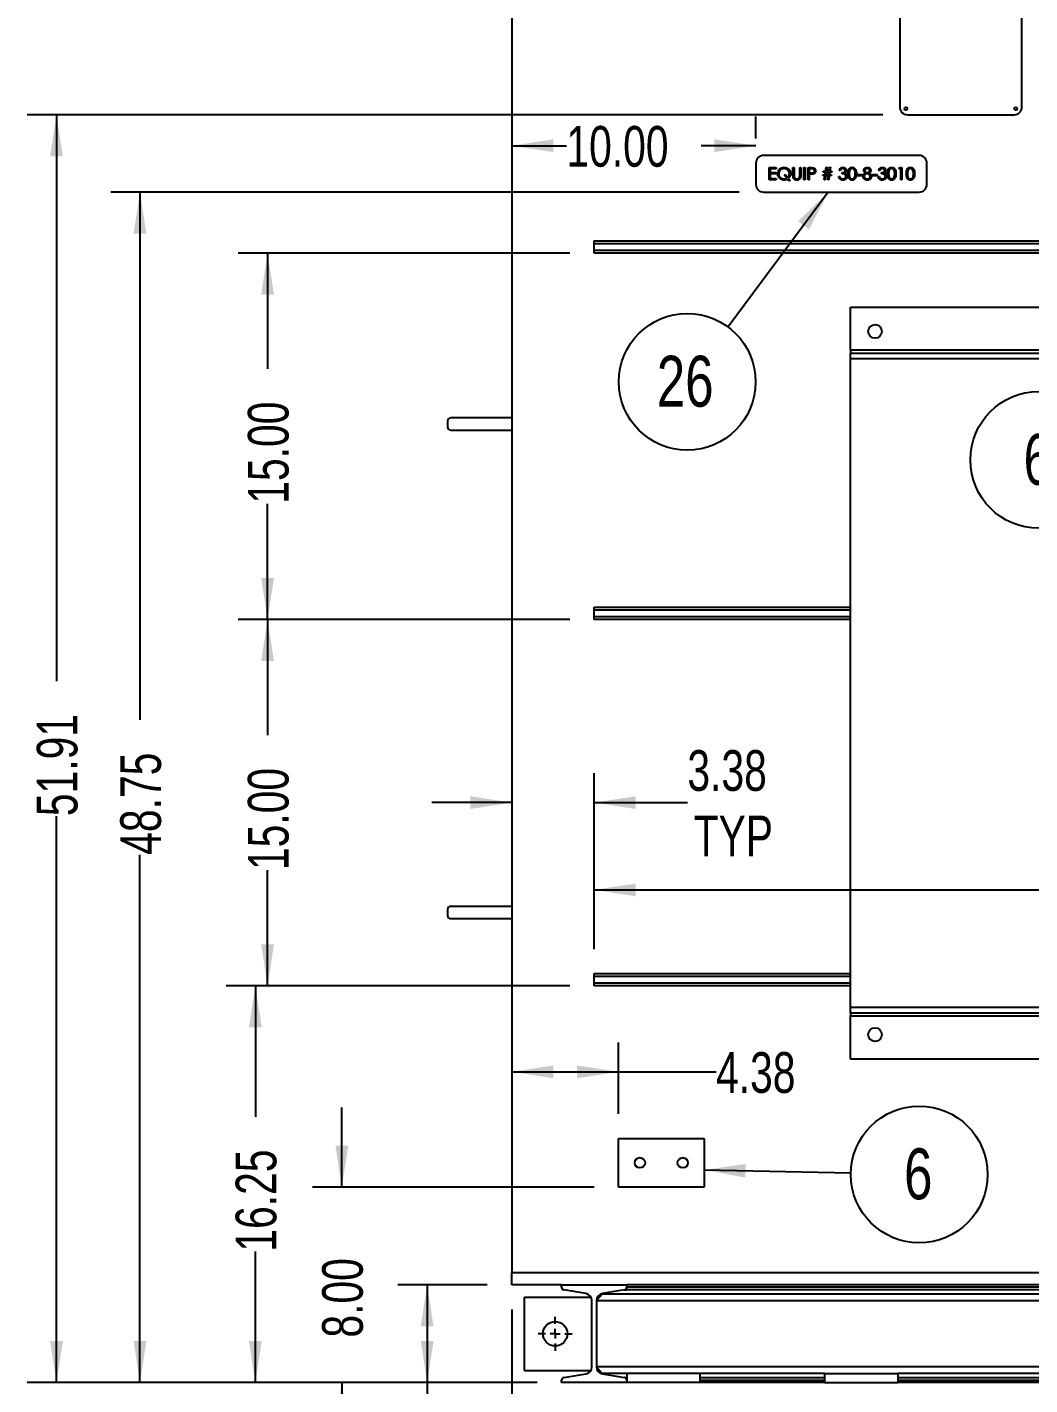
# Model space of a CAD drawing. Header units: inches. Extents: x 1 to 529, y 1 to 374.
# Drawn here: x 120.7 to 186.4, y 71.1 to 160 of the extents above; entities that cross this region are included whole.
import ezdxf

# ---------------------------------------------------------------- set-up
doc = ezdxf.new("R2010")
doc.units = ezdxf.units.IN
doc.header["$LTSCALE"] = 32
doc.header["$MEASUREMENT"] = 0
doc.layers.add('FORMAT', color=7, linetype='Continuous')
doc.styles.add('SLDTEXTSTYLE0', font='TXT', dxfattribs={"width": 0.75})
doc.dimstyles.new('SLDDIMSTYLE0', dxfattribs={"dimtxt": 2.71875, "dimasz": 2.71875, "dimexe": 0, "dimexo": 0.0625, "dimgap": 0.679688, "dimtad": 0, "dimlfac": 0.625, "dimrnd": 1e-09, "dimzin": 4, "dimdsep": 46, "dimtxsty": 'SLDTEXTSTYLE0', "dimsah": 1, "dimcen": 0.09, "dimadec": 0, "dimazin": 1, "dimtfac": 1, "dimtofl": 0, "dimtmove": 0, "dimatfit": 3, "dimfxl": 0, "dimfrac": 2, "dimtolj": 1, "dimtzin": 12, "dimarcsym": 0})
doc.dimstyles.new('SLDDIMSTYLE1', dxfattribs={"dimtxt": 2.71875, "dimasz": 2.71875, "dimexe": 0, "dimexo": 0.0625, "dimgap": 0.679688, "dimtad": 0, "dimlfac": 0.625, "dimrnd": 1e-09, "dimzin": 12, "dimdsep": 46, "dimtxsty": 'SLDTEXTSTYLE0', "dimsah": 1, "dimcen": 0.09, "dimadec": 0, "dimazin": 3, "dimtfac": 1, "dimtofl": 0, "dimtmove": 0, "dimatfit": 3, "dimfxl": 0, "dimfrac": 2, "dimtolj": 1, "dimtzin": 12, "dimarcsym": 0})
doc.dimstyles.new('SLDDIMSTYLE2', dxfattribs={"dimtxt": 2.71875, "dimasz": 2.71875, "dimexe": 0, "dimexo": 0.0625, "dimgap": 0.679688, "dimtad": 0, "dimlfac": 0.625, "dimrnd": 1e-09, "dimzin": 4, "dimdsep": 46, "dimtxsty": 'SLDTEXTSTYLE0', "dimsah": 1, "dimcen": 0.09, "dimadec": 0, "dimazin": 1, "dimtfac": 1, "dimtmove": 0, "dimatfit": 0, "dimfxl": 0, "dimfrac": 2, "dimtolj": 1, "dimtzin": 12, "dimarcsym": 0})
doc.dimstyles.new('SLDDIMSTYLE3', dxfattribs={"dimtxt": 2.71875, "dimasz": 2.71875, "dimexe": 0, "dimexo": 0.0625, "dimgap": 0.679688, "dimtad": 0, "dimlfac": 0.625, "dimrnd": 1e-09, "dimzin": 12, "dimdsep": 46, "dimtxsty": 'SLDTEXTSTYLE0', "dimsah": 1, "dimcen": 0.09, "dimadec": 0, "dimazin": 3, "dimtfac": 1, "dimtmove": 0, "dimatfit": 0, "dimfxl": 0, "dimfrac": 2, "dimtolj": 1, "dimtzin": 12, "dimarcsym": 0})
doc.dimstyles.new('SLDDIMSTYLE5', dxfattribs={"dimtxt": 0.18, "dimasz": 2.71875, "dimexe": 0, "dimexo": 0.0625, "dimgap": 0, "dimtad": 0, "dimtih": 1, "dimtoh": 1, "dimdec": 0, "dimrnd": 1e-09, "dimzin": 0, "dimdsep": 46, "dimtxsty": 'Standard', "dimsah": 1, "dimcen": 0.09, "dimadec": 0, "dimazin": 0, "dimtfac": 2.71875, "dimtdec": 0, "dimtofl": 0, "dimtmove": 0, "dimatfit": 3, "dimfxl": 0, "dimfrac": 2, "dimtolj": 1, "dimtzin": 0, "dimarcsym": 0})

# ---------------------------------------------------------------- blocks, each defined once
blk = doc.blocks.new('Drawing View39')
at = {"color": 7, "linetype": 'Continuous', "lineweight": 25}
for p, q in [((-28.5, -2.215), (-28.5, -106.215)), ((-3.078, -16.454), (-3.078, -29.854)), ((4.922, -29.854), (4.922, -16.454)), ((-2.578, -30.354), (4.422, -30.354)), ((-12.5, -33.515), (-12.5, -34.915)), ((-1.8, -33.015), (-12, -33.015)), ((-7.938, -34.051), (-7.9, -33.795)), ((-7.9, -33.795), (-7.838, -33.795)), ((-7.838, -33.795), (-7.877, -34.051)), ((-7.713, -34.051), (-7.674, -33.795)), ((-7.674, -33.795), (-7.613, -33.795)), ((-7.613, -33.795), (-7.651, -34.051)), ((-1.3, -34.915), (-1.3, -33.515)), ((-11.633, -34.615), (-11.633, -33.815)), ((-11.633, -33.815), (-11.182, -33.815)), ((-11.182, -34.615), (-11.633, -34.615)), ((-11.182, -33.897), (-11.562, -33.897)), ((-11.562, -33.897), (-11.562, -34.143)), ((-11.562, -34.143), (-11.182, -34.143)), ((-11.562, -34.225), (-11.562, -34.533)), ((-11.182, -34.225), (-11.562, -34.225)), ((-11.562, -34.533), (-11.182, -34.533)), ((-11.182, -33.815), (-11.182, -33.897)), ((-11.182, -34.143), (-11.182, -34.225)), ((-11.182, -34.533), (-11.182, -34.615)), ((-10.656, -34.287), (-10.567, -34.287)), ((-10.476, -34.508), (-10.656, -34.287)), ((-10.567, -34.287), (-10.42, -34.467)), ((-10.338, -34.677), (-10.427, -34.568)), ((-10.372, -34.526), (-10.249, -34.677)), ((-10.249, -34.677), (-10.338, -34.677)), ((-10.074, -33.815), (-10.003, -33.815)), ((-10.074, -34.298), (-10.074, -33.815)), ((-10.003, -33.815), (-10.003, -34.295)), ((-9.633, -34.295), (-9.633, -33.815)), ((-9.633, -33.815), (-9.562, -33.815)), ((-9.562, -33.815), (-9.562, -34.298)), ((-9.356, -33.815), (-9.285, -33.815)), ((-9.356, -34.615), (-9.356, -33.815)), ((-9.285, -34.615), (-9.356, -34.615)), ((-9.285, -33.815), (-9.285, -34.615)), ((-9.079, -34.615), (-9.079, -33.815)), ((-9.079, -33.815), (-8.923, -33.815)), ((-9.008, -34.615), (-9.079, -34.615)), ((-8.861, -33.897), (-9.008, -33.897)), ((-9.008, -33.897), (-9.008, -34.164)), ((-9.008, -34.164), (-8.868, -34.166)), ((-8.95, -34.246), (-9.008, -34.246)), ((-9.008, -34.246), (-9.008, -34.615)), ((-8.115, -34.287), (-7.974, -34.287)), ((-8.115, -34.338), (-8.115, -34.287)), ((-7.982, -34.338), (-8.115, -34.338)), ((-8.095, -34.051), (-7.938, -34.051)), ((-8.095, -34.102), (-8.095, -34.051)), ((-7.946, -34.102), (-8.095, -34.102)), ((-8.023, -34.615), (-7.982, -34.338)), ((-7.961, -34.615), (-8.023, -34.615)), ((-7.974, -34.287), (-7.946, -34.102)), ((-7.92, -34.338), (-7.961, -34.615)), ((-7.756, -34.338), (-7.92, -34.338)), ((-7.884, -34.102), (-7.912, -34.287)), ((-7.912, -34.287), (-7.748, -34.287)), ((-7.721, -34.102), (-7.884, -34.102)), ((-7.877, -34.051), (-7.713, -34.051)), ((-7.797, -34.615), (-7.756, -34.338)), ((-7.735, -34.615), (-7.797, -34.615)), ((-7.748, -34.287), (-7.721, -34.102)), ((-7.694, -34.338), (-7.735, -34.615)), ((-7.541, -34.338), (-7.694, -34.338)), ((-7.659, -34.102), (-7.686, -34.287)), ((-7.686, -34.287), (-7.541, -34.287)), ((-7.521, -34.102), (-7.659, -34.102)), ((-7.651, -34.051), (-7.521, -34.051)), ((-7.541, -34.287), (-7.541, -34.338)), ((-7.521, -34.051), (-7.521, -34.102)), ((-7.079, -34.4), (-7.008, -34.4)), ((-6.977, -34), (-7.049, -34)), ((-6.854, -34.215), (-6.854, -34.133)), ((-5.849, -34.349), (-5.849, -34.266)), ((-5.849, -34.266), (-5.541, -34.266)), ((-5.541, -34.349), (-5.849, -34.349)), ((-5.541, -34.266), (-5.541, -34.349)), ((-4.864, -34.266), (-4.556, -34.266)), ((-4.864, -34.349), (-4.864, -34.266)), ((-4.556, -34.349), (-4.864, -34.349)), ((-4.556, -34.266), (-4.556, -34.349)), ((-4.495, -34.4), (-4.423, -34.4)), ((-4.392, -34), (-4.464, -34)), ((-4.269, -34.215), (-4.269, -34.133)), ((-3.141, -33.897), (-3.094, -33.815)), ((-3.018, -33.897), (-3.141, -33.897)), ((-3.094, -33.815), (-2.946, -33.815)), ((-3.018, -34.615), (-3.018, -33.897)), ((-2.946, -34.615), (-3.018, -34.615)), ((-2.946, -33.815), (-2.946, -34.615)), ((-12, -35.415), (-1.8, -35.415)), ((-23.1, -38.815), (-23.1, -38.615)), ((-23.1, -38.615), (48.9, -38.615)), ((-23.1, -39.215), (-23.1, -38.815)), ((48.9, -38.815), (-23.1, -38.815)), ((-23.1, -39.415), (-23.1, -39.215)), ((-23.1, -39.215), (48.9, -39.215)), ((48.9, -39.415), (-23.1, -39.415)), ((-6.3, -45.783), (-6.3, -42.95)), ((-6.3, -42.95), (32.1, -42.95)), ((32.1, -45.783), (-6.3, -45.783)), ((-6.3, -45.783), (-6.3, -45.983)), ((32.1, -45.983), (-6.3, -45.983)), ((-6.3, -46.35), (-6.3, -45.983)), ((32.1, -46.35), (-6.3, -46.35)), ((-6.3, -88.815), (-6.3, -46.35)), ((-32.7, -50.415), (-32.7, -50.815)), ((-28.5, -50.215), (-32.5, -50.215)), ((-32.5, -51.015), (-28.5, -51.015)), ((-23.1, -62.815), (-23.1, -62.615)), ((-23.1, -62.615), (-6.3, -62.615)), ((-23.1, -63.215), (-23.1, -62.815)), ((-6.3, -62.815), (-23.1, -62.815)), ((-23.1, -63.415), (-23.1, -63.215)), ((-23.1, -63.215), (-6.3, -63.215)), ((-6.3, -63.415), (-23.1, -63.415)), ((-32.7, -82.415), (-32.7, -82.815)), ((-28.5, -82.215), (-32.5, -82.215)), ((-32.5, -83.015), (-28.5, -83.015)), ((-23.1, -86.815), (-23.1, -86.615)), ((-23.1, -86.615), (-6.3, -86.615)), ((-23.1, -87.215), (-23.1, -86.815)), ((-6.3, -86.815), (-23.1, -86.815)), ((-23.1, -87.415), (-23.1, -87.215)), ((-23.1, -87.215), (-6.3, -87.215)), ((-6.3, -87.415), (-23.1, -87.415)), ((-6.3, -88.815), (32.1, -88.815)), ((-6.3, -89.183), (-6.3, -88.815)), ((-6.3, -89.183), (32.1, -89.183)), ((-6.3, -89.183), (-6.3, -89.383)), ((-6.3, -89.383), (32.1, -89.383)), ((-6.3, -92.215), (-6.3, -89.383)), ((32.1, -92.215), (-6.3, -92.215)), ((-21.5, -97.415), (-15.9, -97.415)), ((-21.5, -100.615), (-21.5, -97.415)), ((-15.9, -97.415), (-15.9, -100.615)), ((-15.9, -100.615), (-21.5, -100.615)), ((-28.5, -107.015), (-28.5, -106.215)), ((54.3, -106.215), (-28.5, -106.215)), ((-25.23, -107.015), (-28.5, -107.015)), ((-25.23, -107.17), (-25.23, -107.015)), ((-25.23, -107.015), (-20.97, -107.015)), ((-23.642, -107.584), (-25.083, -107.344)), ((-22.582, -107.613), (-22.946, -108.042)), ((-22.558, -107.584), (-22.582, -107.613)), ((48.382, -107.613), (-22.582, -107.613)), ((-21.117, -107.344), (-22.558, -107.584)), ((-21.117, -107.344), (-21.013, -107.327)), ((-21.013, -107.327), (-20.97, -107.319)), ((46.813, -107.327), (-21.013, -107.327)), ((-20.97, -107.015), (-20.97, -107.17)), ((46.77, -107.015), (-20.97, -107.015)), ((46.77, -107.153), (-20.97, -107.153)), ((-20.97, -107.319), (-20.97, -107.17)), ((-27.654, -112.615), (-27.654, -107.815)), ((-27.654, -107.815), (-23.313, -107.815)), ((-23.254, -112.389), (-23.254, -108.042)), ((-22.946, -108.042), (-22.946, -112.389)), ((48.746, -108.055), (-22.946, -108.055)), ((-27.654, -112.615), (-23.313, -112.615)), ((-25.083, -113.087), (-23.642, -112.846)), ((48.746, -112.375), (-22.946, -112.375)), ((-22.946, -112.389), (-22.582, -112.817)), ((-22.582, -112.817), (-22.558, -112.846)), ((-20.97, -112.817), (-22.582, -112.817)), ((-22.558, -112.846), (-21.117, -113.087)), ((-16.17, -112.815), (-20.97, -112.815)), ((-20.97, -112.815), (-20.97, -113.415)), ((-16.17, -112.815), (-16.17, -113.415)), ((-8.01, -112.817), (-16.17, -112.817)), ((-8.01, -112.815), (-3.21, -112.815)), ((-8.01, -112.815), (-8.01, -113.415)), ((-3.21, -112.815), (-3.21, -113.415)), ((10.5, -112.817), (-3.21, -112.817)), ((-25.23, -113.415), (-25.23, -113.26)), ((-20.97, -113.415), (-25.23, -113.415)), ((-21.013, -113.104), (-21.117, -113.087)), ((-20.97, -113.111), (-21.013, -113.104)), ((-20.97, -113.104), (-21.013, -113.104)), ((-20.97, -113.26), (-20.97, -113.415)), ((-16.17, -113.415), (-20.97, -113.415)), ((-8.01, -113.104), (-16.17, -113.104)), ((-8.01, -113.277), (-16.17, -113.277)), ((-8.01, -113.415), (-16.17, -113.415)), ((-8.01, -113.415), (-3.21, -113.415)), ((10.5, -113.104), (-3.21, -113.104)), ((10.5, -113.277), (-3.21, -113.277)), ((10.5, -113.415), (-3.21, -113.415))]:
    blk.add_line(p, q, dxfattribs=at)
for centre, radius in [((-2.678, -29.954), 0.1), ((4.522, -29.954), 0.1), ((-4.7, -44.55), 0.448), ((-4.7, -90.615), 0.448), ((-20.1, -99.015), 0.338), ((-17.3, -99.015), 0.338), ((-25.654, -110.215), 0.8)]:
    blk.add_circle(centre, radius, dxfattribs=at)
for centre, radius, start, end in [((-2.578, -29.854), 0.5, 180, 270), ((4.422, -29.854), 0.5, 270, 0), ((-12, -33.515), 0.5, 90, 180), ((-1.8, -33.515), 0.5, 0, 90), ((-12, -34.915), 0.5, 180, 270), ((-1.8, -34.915), 0.5, 270, 0), ((-32.5, -50.415), 0.2, 90, 180), ((-32.5, -50.815), 0.2, 180, 270), ((-32.5, -82.415), 0.2, 90, 180), ((-32.5, -82.815), 0.2, 180, 270), ((-25.054, -107.17), 0.176, 180, 260.537), ((-23.718, -108.042), 0.464, 0, 80.537), ((-22.482, -108.042), 0.464, 99.463, 180), ((-21.146, -107.17), 0.176, 279.463, 0), ((-23.718, -112.389), 0.464, 279.463, 0), ((-22.482, -112.389), 0.464, 180, 260.537), ((-25.054, -113.26), 0.176, 99.463, 180), ((-21.146, -113.26), 0.176, 0, 80.537)]:
    blk.add_arc(centre, radius, start, end, dxfattribs=at)
for points, knots in [([(-11.079, -34.219), (-11.072, -34.157), (-11.057, -34.033), (-10.946, -33.891), (-10.806, -33.808), (-10.709, -33.799), (-10.66, -33.795)], [0, 0, 0, 0, 0.279683, 0.559262, 0.779599, 1, 1, 1, 1]), ([(-10.66, -33.795), (-10.618, -33.798), (-10.536, -33.803), (-10.421, -33.858), (-10.324, -33.947), (-10.25, -34.07), (-10.242, -34.167), (-10.238, -34.216)], [0, 0, 0, 0, 0.186862, 0.37353, 0.560381, 0.780078, 1, 1, 1, 1]), ([(-7.049, -34), (-7.04, -33.969), (-7.021, -33.908), (-6.96, -33.84), (-6.886, -33.801), (-6.836, -33.797), (-6.811, -33.795)], [0, 0, 0, 0, 0.280288, 0.55968, 0.779747, 1, 1, 1, 1]), ([(-6.811, -33.795), (-6.778, -33.798), (-6.713, -33.805), (-6.636, -33.857), (-6.587, -33.926), (-6.58, -33.977), (-6.577, -34.003)], [0, 0, 0, 0, 0.280085, 0.559868, 0.780099, 1, 1, 1, 1]), ([(-6.464, -34.216), (-6.463, -34.169), (-6.461, -34.076), (-6.432, -33.96), (-6.383, -33.88), (-6.331, -33.833), (-6.267, -33.8), (-6.22, -33.797), (-6.197, -33.795)], [0, 0, 0, 0, 0.2505259, 0.5001642, 0.6252727, 0.7501982, 0.8751106, 1, 1, 1, 1]), ([(-6.197, -33.795), (-6.173, -33.797), (-6.126, -33.8), (-6.04, -33.842), (-5.963, -33.937), (-5.924, -34.074), (-5.922, -34.168), (-5.921, -34.216)], [0, 0, 0, 0, 0.125169, 0.250336, 0.498865, 0.749016, 1, 1, 1, 1]), ([(-5.438, -34), (-5.433, -33.968), (-5.421, -33.904), (-5.355, -33.837), (-5.28, -33.801), (-5.229, -33.797), (-5.204, -33.795)], [0, 0, 0, 0, 0.278806, 0.558457, 0.77916, 1, 1, 1, 1]), ([(-5.204, -33.795), (-5.172, -33.798), (-5.108, -33.805), (-5.034, -33.858), (-4.986, -33.927), (-4.98, -33.977), (-4.977, -34.002)], [0, 0, 0, 0, 0.2799289, 0.5596229, 0.7799456, 1, 1, 1, 1]), ([(-4.464, -34), (-4.455, -33.969), (-4.436, -33.908), (-4.375, -33.84), (-4.301, -33.801), (-4.251, -33.797), (-4.226, -33.795)], [0, 0, 0, 0, 0.280288, 0.55968, 0.779747, 1, 1, 1, 1]), ([(-4.226, -33.795), (-4.194, -33.798), (-4.129, -33.805), (-4.051, -33.857), (-4.002, -33.926), (-3.996, -33.977), (-3.992, -34.003)], [0, 0, 0, 0, 0.280085, 0.559868, 0.780099, 1, 1, 1, 1]), ([(-3.879, -34.216), (-3.878, -34.169), (-3.876, -34.076), (-3.848, -33.96), (-3.798, -33.88), (-3.746, -33.833), (-3.682, -33.8), (-3.635, -33.797), (-3.612, -33.795)], [0, 0, 0, 0, 0.2505259, 0.5001642, 0.6252727, 0.7501982, 0.8751106, 1, 1, 1, 1]), ([(-3.612, -33.795), (-3.588, -33.797), (-3.541, -33.8), (-3.455, -33.842), (-3.379, -33.937), (-3.34, -34.074), (-3.337, -34.168), (-3.336, -34.216)], [0, 0, 0, 0, 0.125169, 0.250336, 0.498865, 0.749016, 1, 1, 1, 1]), ([(-2.649, -34.216), (-2.648, -34.169), (-2.646, -34.076), (-2.617, -33.96), (-2.567, -33.88), (-2.515, -33.833), (-2.451, -33.8), (-2.405, -33.797), (-2.381, -33.795)], [0, 0, 0, 0, 0.250526, 0.500164, 0.625273, 0.750198, 0.875111, 1, 1, 1, 1]), ([(-2.381, -33.795), (-2.358, -33.797), (-2.311, -33.8), (-2.225, -33.842), (-2.148, -33.937), (-2.109, -34.074), (-2.106, -34.168), (-2.105, -34.216)], [0, 0, 0, 0, 0.125169, 0.250336, 0.498865, 0.749016, 1, 1, 1, 1]), ([(-10.657, -34.636), (-10.698, -34.633), (-10.78, -34.627), (-10.894, -34.573), (-10.992, -34.485), (-11.067, -34.365), (-11.075, -34.267), (-11.079, -34.219)], [0, 0, 0, 0, 0.186881, 0.373574, 0.560438, 0.780167, 1, 1, 1, 1]), ([(-10.659, -33.877), (-10.71, -33.883), (-10.811, -33.896), (-10.928, -33.985), (-10.997, -34.099), (-11.004, -34.178), (-11.008, -34.218)], [0, 0, 0, 0, 0.2797064, 0.5593525, 0.7796375, 1, 1, 1, 1]), ([(-11.008, -34.218), (-11.001, -34.269), (-10.989, -34.371), (-10.889, -34.48), (-10.774, -34.544), (-10.694, -34.55), (-10.654, -34.554)], [0, 0, 0, 0, 0.279311, 0.558981, 0.779421, 1, 1, 1, 1]), ([(-10.31, -34.214), (-10.316, -34.163), (-10.329, -34.062), (-10.426, -33.952), (-10.541, -33.888), (-10.62, -33.881), (-10.659, -33.877)], [0, 0, 0, 0, 0.279456, 0.558872, 0.779514, 1, 1, 1, 1]), ([(-10.427, -34.568), (-10.467, -34.59), (-10.54, -34.628), (-10.621, -34.633), (-10.657, -34.636)], [0, 0, 0, 0, 0.559661, 1, 1, 1, 1]), ([(-10.654, -34.554), (-10.619, -34.552), (-10.557, -34.548), (-10.501, -34.52), (-10.476, -34.508)], [0, 0, 0, 0, 0.559843, 1, 1, 1, 1]), ([(-10.42, -34.467), (-10.385, -34.426), (-10.322, -34.352), (-10.314, -34.256), (-10.31, -34.214)], [0, 0, 0, 0, 0.559301, 1, 1, 1, 1]), ([(-10.238, -34.216), (-10.24, -34.249), (-10.244, -34.313), (-10.282, -34.425), (-10.338, -34.488), (-10.372, -34.526)], [0, 0, 0, 0, 0.28046, 0.56072, 1, 1, 1, 1]), ([(-10.06, -34.467), (-10.065, -34.436), (-10.074, -34.38), (-10.074, -34.323), (-10.074, -34.298)], [0, 0, 0, 0, 0.559499, 1, 1, 1, 1]), ([(-9.81, -34.636), (-9.84, -34.634), (-9.901, -34.63), (-9.978, -34.59), (-10.034, -34.534), (-10.051, -34.489), (-10.06, -34.467)], [0, 0, 0, 0, 0.280221, 0.559914, 0.779952, 1, 1, 1, 1]), ([(-10.003, -34.295), (-10.003, -34.314), (-10.003, -34.35), (-10, -34.385), (-9.999, -34.401)], [0, 0, 0, 0, 0.560124, 1, 1, 1, 1]), ([(-9.999, -34.401), (-9.994, -34.425), (-9.984, -34.474), (-9.916, -34.537), (-9.853, -34.547), (-9.814, -34.554)], [0, 0, 0, 0, 0.281057, 0.560821, 1, 1, 1, 1]), ([(-9.814, -34.554), (-9.792, -34.551), (-9.748, -34.547), (-9.695, -34.513), (-9.658, -34.468), (-9.647, -34.435), (-9.642, -34.419)], [0, 0, 0, 0, 0.2797867, 0.5593768, 0.7795688, 1, 1, 1, 1]), ([(-9.562, -34.298), (-9.562, -34.328), (-9.564, -34.387), (-9.578, -34.476), (-9.624, -34.559), (-9.705, -34.625), (-9.775, -34.632), (-9.81, -34.636)], [0, 0, 0, 0, 0.187503, 0.374776, 0.561126, 0.780587, 1, 1, 1, 1]), ([(-9.642, -34.419), (-9.638, -34.396), (-9.633, -34.354), (-9.633, -34.313), (-9.633, -34.295)], [0, 0, 0, 0, 0.559624, 1, 1, 1, 1]), ([(-8.747, -34.233), (-8.785, -34.238), (-8.852, -34.246), (-8.92, -34.246), (-8.95, -34.246)], [0, 0, 0, 0, 0.559694, 1, 1, 1, 1]), ([(-8.923, -33.815), (-8.888, -33.815), (-8.827, -33.815), (-8.767, -33.823), (-8.74, -33.827)], [0, 0, 0, 0, 0.560314, 1, 1, 1, 1]), ([(-8.868, -34.166), (-8.844, -34.165), (-8.797, -34.164), (-8.738, -34.153), (-8.699, -34.126), (-8.668, -34.089), (-8.663, -34.054), (-8.659, -34.03)], [0, 0, 0, 0, 0.251135, 0.50104, 0.626338, 0.751739, 1, 1, 1, 1]), ([(-8.659, -34.03), (-8.663, -34.007), (-8.668, -33.973), (-8.698, -33.937), (-8.735, -33.909), (-8.793, -33.898), (-8.839, -33.898), (-8.861, -33.897)], [0, 0, 0, 0, 0.248297, 0.373717, 0.499032, 0.74887, 1, 1, 1, 1]), ([(-8.587, -34.03), (-8.589, -34.056), (-8.593, -34.109), (-8.633, -34.173), (-8.687, -34.214), (-8.727, -34.227), (-8.747, -34.233)], [0, 0, 0, 0, 0.280099, 0.559324, 0.779458, 1, 1, 1, 1]), ([(-8.74, -33.827), (-8.716, -33.836), (-8.667, -33.854), (-8.617, -33.908), (-8.591, -33.969), (-8.588, -34.01), (-8.587, -34.03)], [0, 0, 0, 0, 0.279705, 0.559381, 0.779509, 1, 1, 1, 1]), ([(-6.813, -34.636), (-6.849, -34.632), (-6.923, -34.626), (-7.009, -34.565), (-7.06, -34.484), (-7.073, -34.428), (-7.079, -34.4)], [0, 0, 0, 0, 0.279886, 0.558979, 0.779263, 1, 1, 1, 1]), ([(-7.008, -34.4), (-7, -34.423), (-6.987, -34.465), (-6.958, -34.496), (-6.945, -34.51)], [0, 0, 0, 0, 0.560694, 1, 1, 1, 1]), ([(-6.81, -33.877), (-6.83, -33.878), (-6.872, -33.882), (-6.938, -33.922), (-6.962, -33.97), (-6.977, -34)], [0, 0, 0, 0, 0.280636, 0.560364, 1, 1, 1, 1]), ([(-6.945, -34.51), (-6.922, -34.525), (-6.881, -34.551), (-6.833, -34.553), (-6.811, -34.554)], [0, 0, 0, 0, 0.558748, 1, 1, 1, 1]), ([(-6.854, -34.133), (-6.809, -34.129), (-6.741, -34.123), (-6.675, -34.076), (-6.652, -34.036), (-6.65, -34.013), (-6.649, -34.002)], [0, 0, 0, 0, 0.499418, 0.749016, 0.874544, 1, 1, 1, 1]), ([(-6.608, -34.384), (-6.609, -34.37), (-6.611, -34.343), (-6.636, -34.292), (-6.689, -34.243), (-6.771, -34.221), (-6.826, -34.217), (-6.854, -34.215)], [0, 0, 0, 0, 0.12524, 0.250497, 0.499222, 0.749034, 1, 1, 1, 1]), ([(-6.536, -34.378), (-6.542, -34.417), (-6.553, -34.495), (-6.628, -34.582), (-6.72, -34.629), (-6.782, -34.633), (-6.813, -34.636)], [0, 0, 0, 0, 0.279304, 0.558838, 0.779277, 1, 1, 1, 1]), ([(-6.811, -34.554), (-6.784, -34.552), (-6.728, -34.548), (-6.661, -34.507), (-6.616, -34.45), (-6.61, -34.406), (-6.608, -34.384)], [0, 0, 0, 0, 0.280599, 0.560151, 0.780303, 1, 1, 1, 1]), ([(-6.649, -34.002), (-6.653, -33.981), (-6.661, -33.939), (-6.722, -33.887), (-6.776, -33.881), (-6.81, -33.877)], [0, 0, 0, 0, 0.278859, 0.560074, 1, 1, 1, 1]), ([(-6.577, -34.003), (-6.578, -34.021), (-6.581, -34.058), (-6.61, -34.119), (-6.647, -34.149), (-6.67, -34.167)], [0, 0, 0, 0, 0.280508, 0.560792, 1, 1, 1, 1]), ([(-6.67, -34.167), (-6.652, -34.177), (-6.618, -34.194), (-6.594, -34.223), (-6.584, -34.235)], [0, 0, 0, 0, 0.559795, 1, 1, 1, 1]), ([(-6.584, -34.235), (-6.568, -34.26), (-6.541, -34.304), (-6.537, -34.355), (-6.536, -34.378)], [0, 0, 0, 0, 0.559419, 1, 1, 1, 1]), ([(-6.197, -34.636), (-6.22, -34.634), (-6.267, -34.63), (-6.331, -34.598), (-6.382, -34.55), (-6.432, -34.47), (-6.461, -34.355), (-6.463, -34.262), (-6.464, -34.216)], [0, 0, 0, 0, 0.124913, 0.249814, 0.374728, 0.499853, 0.749484, 1, 1, 1, 1]), ([(-6.194, -33.877), (-6.213, -33.879), (-6.249, -33.882), (-6.298, -33.91), (-6.337, -33.95), (-6.372, -34.015), (-6.39, -34.106), (-6.392, -34.179), (-6.392, -34.215)], [0, 0, 0, 0, 0.124874, 0.249889, 0.374726, 0.499789, 0.7495, 1, 1, 1, 1]), ([(-6.392, -34.215), (-6.392, -34.252), (-6.39, -34.325), (-6.369, -34.434), (-6.314, -34.511), (-6.249, -34.548), (-6.213, -34.552), (-6.194, -34.554)], [0, 0, 0, 0, 0.2510852, 0.5013708, 0.7496281, 0.8748771, 1, 1, 1, 1]), ([(-5.921, -34.216), (-5.922, -34.263), (-5.924, -34.356), (-5.963, -34.494), (-6.04, -34.588), (-6.126, -34.63), (-6.173, -34.634), (-6.197, -34.636)], [0, 0, 0, 0, 0.251002, 0.501138, 0.749612, 0.874807, 1, 1, 1, 1]), ([(-5.992, -34.215), (-5.993, -34.179), (-5.996, -34.105), (-6.021, -33.998), (-6.075, -33.92), (-6.139, -33.883), (-6.176, -33.879), (-6.194, -33.877)], [0, 0, 0, 0, 0.250921, 0.501308, 0.749642, 0.874909, 1, 1, 1, 1]), ([(-6.194, -34.554), (-6.172, -34.551), (-6.129, -34.545), (-6.061, -34.5), (-6.037, -34.448), (-6.023, -34.416)], [0, 0, 0, 0, 0.280257, 0.560781, 1, 1, 1, 1]), ([(-6.023, -34.416), (-6.012, -34.379), (-5.994, -34.314), (-5.993, -34.245), (-5.992, -34.215)], [0, 0, 0, 0, 0.559599, 1, 1, 1, 1]), ([(-5.479, -34.389), (-5.477, -34.362), (-5.472, -34.309), (-5.418, -34.226), (-5.358, -34.191), (-5.322, -34.17)], [0, 0, 0, 0, 0.279987, 0.559901, 1, 1, 1, 1]), ([(-5.209, -34.636), (-5.248, -34.633), (-5.325, -34.628), (-5.415, -34.564), (-5.469, -34.479), (-5.476, -34.419), (-5.479, -34.389)], [0, 0, 0, 0, 0.280545, 0.559269, 0.779816, 1, 1, 1, 1]), ([(-5.322, -34.17), (-5.356, -34.147), (-5.404, -34.115), (-5.434, -34.048), (-5.437, -34.016), (-5.438, -34)], [0, 0, 0, 0, 0.557752, 0.778932, 1, 1, 1, 1]), ([(-5.203, -34.215), (-5.231, -34.218), (-5.288, -34.222), (-5.354, -34.267), (-5.4, -34.325), (-5.405, -34.369), (-5.408, -34.391)], [0, 0, 0, 0, 0.280283, 0.560138, 0.780298, 1, 1, 1, 1]), ([(-5.408, -34.391), (-5.403, -34.418), (-5.394, -34.472), (-5.336, -34.525), (-5.271, -34.55), (-5.229, -34.552), (-5.208, -34.554)], [0, 0, 0, 0, 0.278753, 0.558036, 0.778834, 1, 1, 1, 1]), ([(-5.208, -33.877), (-5.229, -33.878), (-5.271, -33.881), (-5.323, -33.911), (-5.36, -33.952), (-5.364, -33.985), (-5.367, -34.001)], [0, 0, 0, 0, 0.280651, 0.560566, 0.78062, 1, 1, 1, 1]), ([(-5.367, -34.001), (-5.362, -34.022), (-5.353, -34.065), (-5.306, -34.105), (-5.256, -34.129), (-5.222, -34.132), (-5.205, -34.133)], [0, 0, 0, 0, 0.277721, 0.558224, 0.779072, 1, 1, 1, 1]), ([(-4.996, -34.548), (-5.012, -34.564), (-5.043, -34.595), (-5.117, -34.629), (-5.174, -34.633), (-5.209, -34.636)], [0, 0, 0, 0, 0.2801296, 0.5602815, 1, 1, 1, 1]), ([(-5.049, -33.999), (-5.053, -33.979), (-5.062, -33.938), (-5.121, -33.885), (-5.175, -33.88), (-5.208, -33.877)], [0, 0, 0, 0, 0.2789711, 0.5599188, 1, 1, 1, 1]), ([(-5.208, -34.554), (-5.18, -34.552), (-5.125, -34.548), (-5.059, -34.506), (-5.015, -34.448), (-5.01, -34.405), (-5.008, -34.384)], [0, 0, 0, 0, 0.280602, 0.559962, 0.78018, 1, 1, 1, 1]), ([(-5.205, -34.133), (-5.184, -34.131), (-5.142, -34.126), (-5.09, -34.094), (-5.057, -34.049), (-5.051, -34.016), (-5.049, -33.999)], [0, 0, 0, 0, 0.280237, 0.5601454, 0.7804348, 1, 1, 1, 1]), ([(-5.008, -34.384), (-5.012, -34.357), (-5.022, -34.304), (-5.079, -34.251), (-5.14, -34.22), (-5.182, -34.217), (-5.203, -34.215)], [0, 0, 0, 0, 0.278303, 0.558509, 0.779146, 1, 1, 1, 1]), ([(-4.977, -34.002), (-4.979, -34.022), (-4.982, -34.062), (-5.02, -34.125), (-5.064, -34.153), (-5.091, -34.17)], [0, 0, 0, 0, 0.280159, 0.560243, 1, 1, 1, 1]), ([(-5.091, -34.17), (-5.068, -34.182), (-5.022, -34.207), (-4.971, -34.26), (-4.941, -34.321), (-4.937, -34.362), (-4.936, -34.382)], [0, 0, 0, 0, 0.280494, 0.56019, 0.780048, 1, 1, 1, 1]), ([(-4.936, -34.382), (-4.939, -34.416), (-4.945, -34.477), (-4.981, -34.526), (-4.996, -34.548)], [0, 0, 0, 0, 0.559346, 1, 1, 1, 1]), ([(-4.228, -34.636), (-4.265, -34.632), (-4.338, -34.626), (-4.425, -34.565), (-4.475, -34.484), (-4.488, -34.428), (-4.495, -34.4)], [0, 0, 0, 0, 0.2798859, 0.5589785, 0.7792629, 1, 1, 1, 1]), ([(-4.423, -34.4), (-4.416, -34.423), (-4.403, -34.465), (-4.373, -34.496), (-4.36, -34.51)], [0, 0, 0, 0, 0.560694, 1, 1, 1, 1]), ([(-4.225, -33.877), (-4.246, -33.878), (-4.287, -33.882), (-4.353, -33.922), (-4.378, -33.97), (-4.392, -34)], [0, 0, 0, 0, 0.280636, 0.560364, 1, 1, 1, 1]), ([(-4.36, -34.51), (-4.337, -34.525), (-4.296, -34.551), (-4.248, -34.553), (-4.227, -34.554)], [0, 0, 0, 0, 0.558748, 1, 1, 1, 1]), ([(-4.269, -34.133), (-4.224, -34.129), (-4.156, -34.123), (-4.09, -34.076), (-4.067, -34.036), (-4.065, -34.013), (-4.064, -34.002)], [0, 0, 0, 0, 0.499418, 0.749016, 0.874544, 1, 1, 1, 1]), ([(-4.023, -34.384), (-4.024, -34.37), (-4.027, -34.343), (-4.052, -34.292), (-4.104, -34.243), (-4.186, -34.221), (-4.242, -34.217), (-4.269, -34.215)], [0, 0, 0, 0, 0.12524, 0.250497, 0.499222, 0.749034, 1, 1, 1, 1]), ([(-3.951, -34.378), (-3.957, -34.417), (-3.969, -34.495), (-4.044, -34.582), (-4.135, -34.629), (-4.197, -34.633), (-4.228, -34.636)], [0, 0, 0, 0, 0.279304, 0.558838, 0.779277, 1, 1, 1, 1]), ([(-4.227, -34.554), (-4.199, -34.552), (-4.144, -34.548), (-4.077, -34.507), (-4.031, -34.45), (-4.026, -34.406), (-4.023, -34.384)], [0, 0, 0, 0, 0.280599, 0.560151, 0.780303, 1, 1, 1, 1]), ([(-4.064, -34.002), (-4.068, -33.981), (-4.076, -33.939), (-4.138, -33.887), (-4.192, -33.881), (-4.225, -33.877)], [0, 0, 0, 0, 0.278859, 0.5600742, 1, 1, 1, 1]), ([(-3.992, -34.003), (-3.994, -34.021), (-3.996, -34.058), (-4.025, -34.119), (-4.063, -34.149), (-4.086, -34.167)], [0, 0, 0, 0, 0.2805082, 0.5607923, 1, 1, 1, 1]), ([(-4.086, -34.167), (-4.067, -34.177), (-4.034, -34.194), (-4.01, -34.223), (-3.999, -34.235)], [0, 0, 0, 0, 0.559795, 1, 1, 1, 1]), ([(-3.999, -34.235), (-3.984, -34.26), (-3.956, -34.304), (-3.953, -34.355), (-3.951, -34.378)], [0, 0, 0, 0, 0.559419, 1, 1, 1, 1]), ([(-3.612, -34.636), (-3.635, -34.634), (-3.682, -34.63), (-3.746, -34.598), (-3.798, -34.55), (-3.847, -34.47), (-3.876, -34.355), (-3.878, -34.262), (-3.879, -34.216)], [0, 0, 0, 0, 0.1249127, 0.2498139, 0.3747278, 0.4998529, 0.7494841, 1, 1, 1, 1]), ([(-3.61, -33.877), (-3.628, -33.879), (-3.665, -33.882), (-3.713, -33.91), (-3.752, -33.95), (-3.788, -34.015), (-3.805, -34.106), (-3.807, -34.179), (-3.808, -34.215)], [0, 0, 0, 0, 0.1248745, 0.2498892, 0.3747257, 0.4997892, 0.7494997, 1, 1, 1, 1]), ([(-3.808, -34.215), (-3.807, -34.252), (-3.806, -34.325), (-3.785, -34.434), (-3.729, -34.511), (-3.665, -34.548), (-3.628, -34.552), (-3.61, -34.554)], [0, 0, 0, 0, 0.2510852, 0.5013708, 0.7496281, 0.8748771, 1, 1, 1, 1]), ([(-3.336, -34.216), (-3.337, -34.263), (-3.34, -34.356), (-3.379, -34.494), (-3.456, -34.588), (-3.541, -34.63), (-3.588, -34.634), (-3.612, -34.636)], [0, 0, 0, 0, 0.251002, 0.501138, 0.749612, 0.874807, 1, 1, 1, 1]), ([(-3.408, -34.215), (-3.409, -34.179), (-3.411, -34.105), (-3.437, -33.998), (-3.49, -33.92), (-3.555, -33.883), (-3.591, -33.879), (-3.61, -33.877)], [0, 0, 0, 0, 0.250921, 0.501308, 0.749642, 0.874909, 1, 1, 1, 1]), ([(-3.61, -34.554), (-3.588, -34.551), (-3.544, -34.545), (-3.477, -34.5), (-3.453, -34.448), (-3.438, -34.416)], [0, 0, 0, 0, 0.280257, 0.560781, 1, 1, 1, 1]), ([(-3.438, -34.416), (-3.428, -34.379), (-3.41, -34.314), (-3.408, -34.245), (-3.408, -34.215)], [0, 0, 0, 0, 0.559599, 1, 1, 1, 1]), ([(-2.381, -34.636), (-2.405, -34.634), (-2.451, -34.63), (-2.515, -34.598), (-2.567, -34.55), (-2.616, -34.47), (-2.645, -34.355), (-2.648, -34.262), (-2.649, -34.216)], [0, 0, 0, 0, 0.124913, 0.249814, 0.374728, 0.499853, 0.749484, 1, 1, 1, 1]), ([(-2.379, -33.877), (-2.397, -33.879), (-2.434, -33.882), (-2.483, -33.91), (-2.521, -33.95), (-2.557, -34.015), (-2.575, -34.106), (-2.576, -34.179), (-2.577, -34.215)], [0, 0, 0, 0, 0.124874, 0.249889, 0.374726, 0.499789, 0.7495, 1, 1, 1, 1]), ([(-2.577, -34.215), (-2.576, -34.252), (-2.575, -34.325), (-2.554, -34.434), (-2.499, -34.511), (-2.434, -34.548), (-2.397, -34.552), (-2.379, -34.554)], [0, 0, 0, 0, 0.251085, 0.501371, 0.749628, 0.874877, 1, 1, 1, 1]), ([(-2.105, -34.216), (-2.106, -34.263), (-2.109, -34.356), (-2.148, -34.494), (-2.225, -34.588), (-2.311, -34.63), (-2.358, -34.634), (-2.381, -34.636)], [0, 0, 0, 0, 0.251002, 0.501138, 0.749612, 0.874807, 1, 1, 1, 1]), ([(-2.177, -34.215), (-2.178, -34.179), (-2.18, -34.105), (-2.206, -33.998), (-2.259, -33.92), (-2.324, -33.883), (-2.361, -33.879), (-2.379, -33.877)], [0, 0, 0, 0, 0.250921, 0.501308, 0.749642, 0.874909, 1, 1, 1, 1]), ([(-2.379, -34.554), (-2.357, -34.551), (-2.313, -34.545), (-2.246, -34.5), (-2.222, -34.448), (-2.207, -34.416)], [0, 0, 0, 0, 0.280257, 0.560781, 1, 1, 1, 1]), ([(-2.207, -34.416), (-2.197, -34.379), (-2.179, -34.314), (-2.178, -34.245), (-2.177, -34.215)], [0, 0, 0, 0, 0.559599, 1, 1, 1, 1])]:
    blk.add_open_spline(points, degree=3, knots=knots, dxfattribs=at)
blk = doc.blocks.new('_D')
at = {"layer": 'FORMAT'}
for p, q in [((150.893, 77.608), (145.029, 77.608)), ((146.949, 77.608), (146.949, 71.208)), ((154.163, 71.208), (145.029, 71.208)), ((146.949, 71.208), (146.949, 64.536))]:
    blk.add_line(p, q, dxfattribs=at)
for points in [[(146.949, 77.608), (146.531, 74.889), (147.367, 74.889)], [(146.949, 71.208), (147.367, 73.926), (146.531, 73.926)]]:
    blk.add_solid(points, dxfattribs=at)
at = {"layer": 'FORMAT', "insert": (145.657, 57.638), "char_height": 2.6667, "attachment_point": 1, "rotation": 90, "style": 'SLDTEXTSTYLE0'}
blk.add_mtext('4.00', dxfattribs=at)
blk = doc.blocks.new('_D_1')
at = {"layer": 'FORMAT'}
for p, q in [((152.493, 76.008), (152.493, 56.689)), ((235.293, 76.008), (235.293, 56.689)), ((152.493, 58.609), (189.473, 58.609)), ((235.293, 58.609), (198.313, 58.609))]:
    blk.add_line(p, q, dxfattribs=at)
for points in [[(152.493, 58.609), (155.212, 58.191), (155.212, 59.028)], [(235.293, 58.609), (232.574, 59.028), (232.574, 58.191)]]:
    blk.add_solid(points, dxfattribs=at)
at = {"layer": 'FORMAT', "insert": (189.473, 59.901), "char_height": 2.6667, "attachment_point": 1, "style": 'SLDTEXTSTYLE0'}
blk.add_mtext('51.75', dxfattribs=at)
blk = doc.blocks.new('_D_2')
at = {"layer": 'FORMAT'}
for p, q in [((141.36, 84.008), (141.36, 89.236)), ((157.893, 84.008), (139.44, 84.008)), ((154.163, 71.208), (139.44, 71.208)), ((141.36, 71.208), (141.36, 65.979))]:
    blk.add_line(p, q, dxfattribs=at)
for points in [[(141.36, 84.008), (141.779, 86.726), (140.942, 86.726)], [(141.36, 71.208), (140.942, 68.489), (141.779, 68.489)]]:
    blk.add_solid(points, dxfattribs=at)
at = {"layer": 'FORMAT', "insert": (140.069, 74.158), "char_height": 2.6667, "attachment_point": 1, "rotation": 90, "style": 'SLDTEXTSTYLE0'}
blk.add_mtext('8.00', dxfattribs=at)
blk = doc.blocks.new('_D_3')
at = {"layer": 'FORMAT'}
for p, q in [((159.493, 88.808), (159.493, 93.487)), ((152.493, 91.567), (159.493, 91.567)), ((159.493, 91.567), (165.877, 91.567))]:
    blk.add_line(p, q, dxfattribs=at)
for points in [[(152.493, 91.567), (155.212, 91.149), (155.212, 91.985)], [(159.493, 91.567), (156.774, 91.985), (156.774, 91.149)]]:
    blk.add_solid(points, dxfattribs=at)
at = {"layer": 'FORMAT', "insert": (165.877, 92.859), "char_height": 2.6667, "attachment_point": 1, "style": 'SLDTEXTSTYLE0'}
blk.add_mtext('4.38', dxfattribs=at)
blk = doc.blocks.new('_D_6')
at = {"layer": 'FORMAT'}
for p, q in [((156.293, 97.208), (133.775, 97.208)), ((135.695, 97.208), (135.695, 88.627)), ((135.695, 71.208), (135.695, 79.788)), ((154.163, 71.208), (133.775, 71.208))]:
    blk.add_line(p, q, dxfattribs=at)
for points in [[(135.695, 97.208), (135.276, 94.489), (136.113, 94.489)], [(135.695, 71.208), (136.113, 73.926), (135.276, 73.926)]]:
    blk.add_solid(points, dxfattribs=at)
at = {"layer": 'FORMAT', "insert": (134.403, 79.788), "char_height": 2.6667, "attachment_point": 1, "rotation": 90, "style": 'SLDTEXTSTYLE0'}
blk.add_mtext('16.25', dxfattribs=at)
blk = doc.blocks.new('_D_7')
at = {"layer": 'FORMAT'}
for p, q in [((156.293, 121.208), (134.575, 121.208)), ((136.495, 121.208), (136.495, 113.627)), ((136.495, 97.208), (136.495, 104.788)), ((156.293, 97.208), (134.575, 97.208))]:
    blk.add_line(p, q, dxfattribs=at)
for points in [[(136.495, 121.208), (136.076, 118.489), (136.913, 118.489)], [(136.495, 97.208), (136.913, 99.926), (136.076, 99.926)]]:
    blk.add_solid(points, dxfattribs=at)
at = {"layer": 'FORMAT', "insert": (135.203, 104.788), "char_height": 2.6667, "attachment_point": 1, "rotation": 90, "style": 'SLDTEXTSTYLE0'}
blk.add_mtext('15.00', dxfattribs=at)
blk = doc.blocks.new('_D_8')
at = {"layer": 'FORMAT'}
for p, q in [((156.293, 145.208), (134.575, 145.208)), ((136.495, 145.208), (136.495, 137.627)), ((136.495, 121.208), (136.495, 128.788)), ((156.293, 121.208), (134.575, 121.208))]:
    blk.add_line(p, q, dxfattribs=at)
for points in [[(136.495, 145.208), (136.076, 142.489), (136.913, 142.489)], [(136.495, 121.208), (136.913, 123.926), (136.076, 123.926)]]:
    blk.add_solid(points, dxfattribs=at)
at = {"layer": 'FORMAT', "insert": (135.203, 128.788), "char_height": 2.6667, "attachment_point": 1, "rotation": 90, "style": 'SLDTEXTSTYLE0'}
blk.add_mtext('15.00', dxfattribs=at)
blk = doc.blocks.new('_D_9')
at = {"layer": 'FORMAT'}
for p, q in [((157.893, 99.608), (157.893, 105.409)), ((229.893, 99.608), (229.893, 105.409)), ((157.893, 103.489), (189.473, 103.489)), ((229.893, 103.489), (198.313, 103.489))]:
    blk.add_line(p, q, dxfattribs=at)
for points in [[(157.893, 103.489), (160.612, 103.071), (160.612, 103.907)], [(229.893, 103.489), (227.174, 103.907), (227.174, 103.071)]]:
    blk.add_solid(points, dxfattribs=at)
at = {"layer": 'FORMAT', "char_height": 2.6667, "attachment_point": 1, "style": 'SLDTEXTSTYLE0'}
for s, insert in [('45.00', (189.473, 106.926)), ('TYP', (190.851, 102.635))]:
    blk.add_mtext(s, dxfattribs=dict(at, insert=insert))
blk = doc.blocks.new('_D_10')
at = {"layer": 'FORMAT'}
for p, q in [((157.893, 99.608), (157.893, 111.128)), ((152.493, 109.208), (147.265, 109.208)), ((157.893, 109.208), (164, 109.208))]:
    blk.add_line(p, q, dxfattribs=at)
for points in [[(152.493, 109.208), (149.774, 109.626), (149.774, 108.789)], [(157.893, 109.208), (160.612, 108.789), (160.612, 109.626)]]:
    blk.add_solid(points, dxfattribs=at)
at = {"layer": 'FORMAT', "char_height": 2.6667, "attachment_point": 1, "style": 'SLDTEXTSTYLE0'}
for s, insert in [('3.38', (164, 112.645)), ('TYP', (164.408, 108.354))]:
    blk.add_mtext(s, dxfattribs=dict(at, insert=insert))
blk = doc.blocks.new('_D_14')
at = {"layer": 'FORMAT'}
for p, q in [((168.493, 152.708), (168.493, 154.164)), ((152.493, 152.244), (156.073, 152.244)), ((168.493, 152.244), (164.913, 152.244))]:
    blk.add_line(p, q, dxfattribs=at)
for points in [[(152.493, 152.244), (155.212, 151.826), (155.212, 152.662)], [(168.493, 152.244), (165.774, 152.662), (165.774, 151.826)]]:
    blk.add_solid(points, dxfattribs=at)
at = {"layer": 'FORMAT', "insert": (156.073, 153.536), "char_height": 2.6667, "attachment_point": 1, "style": 'SLDTEXTSTYLE0'}
blk.add_mtext('10.00', dxfattribs=at)
blk = doc.blocks.new('_D_18')
at = {"layer": 'FORMAT'}
for p, q in [((167.393, 149.208), (126.216, 149.208)), ((128.136, 149.208), (128.136, 114.627)), ((128.136, 71.208), (128.136, 105.788)), ((154.163, 71.208), (126.216, 71.208))]:
    blk.add_line(p, q, dxfattribs=at)
for points in [[(128.136, 149.208), (127.717, 146.489), (128.554, 146.489)], [(128.136, 71.208), (128.554, 73.926), (127.717, 73.926)]]:
    blk.add_solid(points, dxfattribs=at)
at = {"layer": 'FORMAT', "insert": (126.844, 105.788), "char_height": 2.6667, "attachment_point": 1, "rotation": 90, "style": 'SLDTEXTSTYLE0'}
blk.add_mtext('48.75', dxfattribs=at)
blk = doc.blocks.new('_D_19')
at = {"layer": 'FORMAT'}
for p, q in [((176.815, 154.269), (120.743, 154.269)), ((122.663, 154.269), (122.663, 117.158)), ((122.663, 71.208), (122.663, 108.319)), ((154.163, 71.208), (120.743, 71.208))]:
    blk.add_line(p, q, dxfattribs=at)
for points in [[(122.663, 154.269), (122.244, 151.55), (123.081, 151.55)], [(122.663, 71.208), (123.081, 73.926), (122.244, 73.926)]]:
    blk.add_solid(points, dxfattribs=at)
at = {"layer": 'FORMAT', "insert": (121.371, 108.319), "char_height": 2.6667, "attachment_point": 1, "rotation": 90, "style": 'SLDTEXTSTYLE0'}
blk.add_mtext('51.91', dxfattribs=at)
blk = doc.blocks.new('SW_NOTE_0_4')
at = {"layer": 'FORMAT', "color": 0}
blk.add_circle((4.48, -0.094), 4.481, dxfattribs=at)
at = {"layer": 'FORMAT', "color": 0, "insert": (4.413, 1.61), "char_height": 3.333, "attachment_point": 2, "style": 'SLDTEXTSTYLE0'}
blk.add_mtext('6', dxfattribs=at)
blk = doc.blocks.new('SW_NOTE_0_14')
at = {"layer": 'FORMAT', "color": 0}
blk.add_circle((-2.673, -3.596), 4.481, dxfattribs=at)
at = {"layer": 'FORMAT', "color": 0, "insert": (-2.808, -1.892), "char_height": 3.3333, "attachment_point": 2, "style": 'SLDTEXTSTYLE0'}
blk.add_mtext('26', dxfattribs=at)
blk = doc.blocks.new('SW_NOTE_0_15')
at = {"layer": 'FORMAT', "color": 0}
blk.add_circle((-1.088, -4.347), 4.481, dxfattribs=at)
at = {"layer": 'FORMAT', "color": 0, "insert": (-1.155, -2.643), "char_height": 3.333, "attachment_point": 2, "style": 'SLDTEXTSTYLE0'}
blk.add_mtext('6', dxfattribs=at)
blk = doc.blocks.new('SW_CENTERMARKSYMBOL_0')
at = {"layer": 'FORMAT', "color": 0, "linetype": 'Continuous'}
for p, q in [((0, 0.64), (0, 1.12)), ((-0.64, 0), (-1.12, 0)), ((0, 0), (-0.32, 0)), ((0, 0), (0, 0.32)), ((0, 0), (0, -0.32)), ((0, 0), (0.32, 0)), ((0.64, 0), (1.12, 0)), ((0, -0.64), (0, -1.12))]:
    blk.add_line(p, q, dxfattribs=at)

msp = doc.modelspace()

# ---------------------------------------------------------------- block references
at = {"color": 7, "linetype": 'Continuous', "lineweight": 25}
msp.add_blockref('Drawing View39', (180.993, 184.623), dxfattribs=at)
at = {"layer": 'FORMAT'}
for name, p in [('SW_NOTE_0_14', (166.664, 140.372)), ('SW_NOTE_0_15', (188.108, 136.005)), ('SW_NOTE_0_4', (174.713, 84.941))]:
    msp.add_blockref(name, p, dxfattribs=at)
at = {"layer": 'FORMAT', "linetype": 'Continuous'}
msp.add_blockref('SW_CENTERMARKSYMBOL_0', (155.339, 74.408), dxfattribs=at)

# ---------------------------------------------------------------- dimensions: what is measured, and where the dimension line sits
at = {"layer": 'FORMAT'}
for base, p1, p2, dimstyle, picture, middle in [((168.493, 152.244), (152.493, 183.208), (168.493, 151.108), 'SLDDIMSTYLE0', '_D_14', (160.493, 152.244)), ((159.493026636, 91.566784632), (152.493026636, 77.607724094), (159.493026636, 87.207724094), 'SLDDIMSTYLE1', '_D_3', (169.326371227, 91.566784632)), ((235.293, 58.609), (152.493, 77.608), (235.293, 77.608), 'SLDDIMSTYLE1', '_D_1', (193.893, 58.609))]:
    dim = msp.add_linear_dim(base=base, p1=p1, p2=p2, dimstyle=dimstyle, dxfattribs=at)
    dim.commit()
    dim.dimension.update_dxf_attribs({"geometry": picture, "text_midpoint": middle, "dimtype": 160})
for base, p1, p2, dimstyle, picture, middle in [((122.663, 71.208), (178.415, 154.269), (155.763, 71.208), 'SLDDIMSTYLE1', '_D_19', (122.663, 112.738)), ((128.136, 71.208), (168.993, 149.208), (155.763, 71.208), 'SLDDIMSTYLE1', '_D_18', (128.136, 110.208)), ((136.495, 145.208), (157.893, 121.208), (157.893, 145.208), 'SLDDIMSTYLE0', '_D_8', (136.495, 133.208)), ((136.495, 121.208), (157.893, 97.208), (157.893, 121.208), 'SLDDIMSTYLE0', '_D_7', (136.495, 109.208)), ((135.695, 97.208), (155.763, 71.208), (157.893, 97.208), 'SLDDIMSTYLE1', '_D_6', (135.695, 84.208)), ((141.36, 84.008), (155.763, 71.208), (159.493, 84.008), 'SLDDIMSTYLE2', '_D_2', (141.36, 77.608)), ((146.949, 77.608), (155.763, 71.208), (152.493, 77.608), 'SLDDIMSTYLE0', '_D', (146.949, 61.087))]:
    dim = msp.add_linear_dim(base=base, p1=p1, p2=p2, angle=90, dimstyle=dimstyle, dxfattribs=at)
    dim.commit()
    dim.dimension.update_dxf_attribs({"geometry": picture, "text_midpoint": middle, "dimtype": 160})
dim = msp.add_linear_dim(base=(157.893026636, 109.207724094), p1=(152.493026636, 77.607724094), p2=(157.893026636, 98.007724094), text='<>\\PTYP', dimstyle='SLDDIMSTYLE3', dxfattribs=at)
dim.commit()
dim.dimension.update_dxf_attribs({"geometry": '_D_10', "text_midpoint": (167.449701177, 109.207724094), "dimtype": 160})
dim = msp.add_linear_dim(base=(229.893, 103.489), p1=(157.893, 98.008), p2=(229.893, 98.008), angle=0, text='<>\\PTYP', dimstyle='SLDDIMSTYLE0', dxfattribs=at)
dim.commit()
dim.dimension.update_dxf_attribs({"geometry": '_D_9', "text_midpoint": (193.893, 103.489), "dimtype": 160})

# ---------------------------------------------------------------- leaders
for points in [[(173.232, 149.208), (166.664, 140.372)], [(165.093, 85.143), (174.713, 84.941)]]:
    msp.add_leader(points, dimstyle='SLDDIMSTYLE5', dxfattribs=at)

doc.saveas('drawing.dxf')
